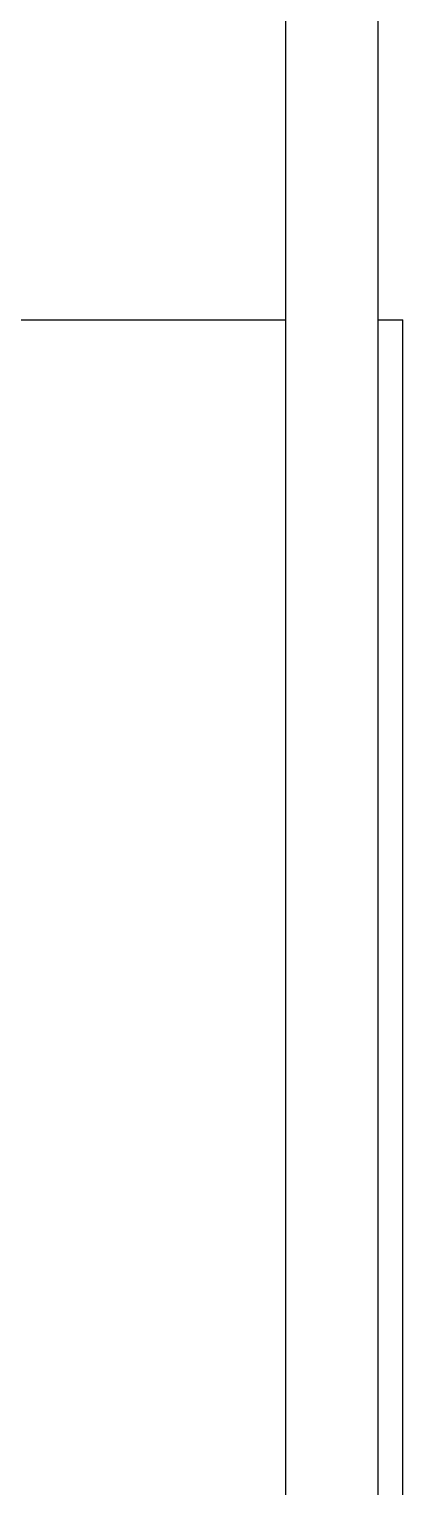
# Model space of a CAD drawing. Header units: metres. Extents: x 2494 to 3558, y 282 to 553.
# Drawn here: x 2919.108 to 2919.714, y 334.188 to 336.555 of the extents above; entities that cross this region are included whole.
import ezdxf

# ---------------------------------------------------------------- set-up
doc = ezdxf.new("R2010")
doc.units = ezdxf.units.M
doc.header["$LTSCALE"] = 7
doc.header["$MEASUREMENT"] = 0
doc.layers.add('HACH', color=251, linetype='Continuous', lineweight=5)
doc.layers.add('HACHURA', color=251, linetype='Continuous')
doc.layers.add('PENA 01', color=1, linetype='Continuous')

# ---------------------------------------------------------------- blocks, each defined once
blk = doc.blocks.new('A$C4E985608')
at = {"layer": 'HACHURA', "ltscale": 1.5}
blk.add_line((-27.75, -0.01), (-27.75, 4.92), dxfattribs=at)
for points in [[(-33.5504, 4.92), (-27.9404, 4.92)], [(-27.7904, 4.92), (-27.75, 4.92)]]:
    blk.add_lwpolyline(points, dxfattribs=at)

msp = doc.modelspace()

# ---------------------------------------------------------------- linework, layer by layer
at = {"layer": 'PENA 01'}
for p, q in [((2919.5232, 338.7625), (2919.5232, 331.1725)), ((2919.6732, 338.7625), (2919.6732, 331.1725))]:
    msp.add_line(p, q, dxfattribs=at)

# ---------------------------------------------------------------- block references
at = {"layer": 'HACH'}
msp.add_blockref('A$C4E985608', (2947.4637, 331.1625), dxfattribs=at)

doc.saveas('drawing.dxf')
